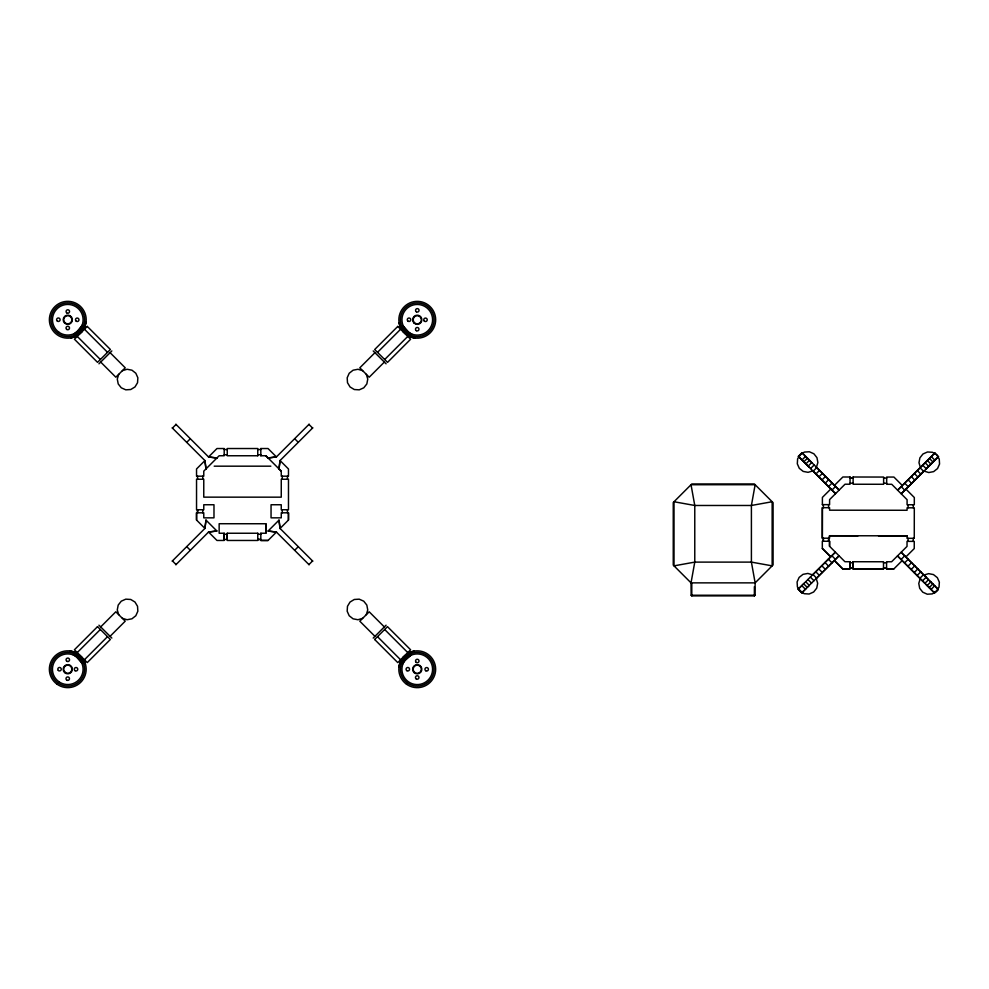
<?xml version="1.0" encoding="UTF-8"?>
<svg xmlns="http://www.w3.org/2000/svg" width="989" height="989" viewBox="0 0 989 989"><rect width="100%" height="100%" fill="white"/><g stroke="black" fill="none" stroke-linecap="round" stroke-linejoin="round"><path stroke-width="1.48" d="M172.197 561.146L204.921 528.41L196.539 520.041L196.539 512.809L203.771 512.809L203.771 517.865L213.983 517.84L213.983 504.749L203.771 504.749L203.771 509.743L196.539 509.743L196.539 479.245L203.771 479.245L203.759 497.146L281.259 497.17L281.259 479.245L288.479 479.245L288.479 509.743L281.259 509.743L281.259 504.749L271.048 504.749L271.048 517.84L281.259 517.84L281.259 512.809L288.479 512.809L288.467 520.041L280.06 528.46L312.784 561.183M309.112 564.768L276.438 532.094L268.031 540.476L260.824 540.464L260.824 533.244L265.856 533.244L265.856 523.75L219.15 523.725L219.15 533.244L224.194 533.244L224.194 540.464L216.974 540.464L208.555 532.045L175.832 564.768M227.26 533.244L227.26 540.464L257.758 540.464L257.77 533.244L227.26 533.244L227.26 539.45L224.194 539.45L224.194 533.244M257.758 455.756L257.758 448.524L227.26 448.524L227.26 455.756L257.758 455.756L257.758 454.73L260.824 454.73L260.824 455.756L265.856 455.756L268.106 457.981L276.425 456.906L309.161 424.182M858.081 535.754L829.548 535.729L829.561 538.201L822.329 538.189L822.366 507.691L829.586 507.703L829.586 510.188L907.074 510.275L907.086 507.802L914.306 507.814L914.269 538.313M823.392 507.691L823.392 504.625M853.013 561.727L853 568.947L883.498 568.996L883.511 561.764L853.013 561.727L853 567.921L849.934 567.933L849.947 561.727L844.94 561.715L829.536 546.262L829.548 541.267L828.535 541.267L829.548 535.729L907.049 535.828L907.037 538.313L914.269 538.313M828.559 507.703L828.572 504.625M834.469 485.364L842.863 476.995L850.058 477.007L850.046 484.227L845.026 484.214L829.598 499.606L829.586 504.637L822.366 504.625M853.124 477.007L853.111 484.239L883.622 484.276L883.622 477.057L853.124 477.007L853.124 478.033L850.058 478.033L850.058 477.007M908.063 541.379L908.063 538.3M908.1 507.802L908.112 504.736M913.243 541.379L913.243 538.313M913.28 507.814L913.292 504.749M822.329 538.189L822.378 507.691M828.535 541.267L828.535 538.201M849.934 568.935L842.739 568.91L834.32 560.479L842.739 568.91L849.934 568.947L849.947 561.715M288.467 520.041L288.479 512.809M822.378 504.625L822.403 497.405L830.834 488.986M829.536 546.262L829.561 541.255L822.316 541.255L822.329 548.462L830.698 556.844L822.329 548.45M755.015 595.242L755.139 582.867L751.405 562.111L751.405 505.478L755.139 484.721L691.027 484.734L694.773 505.478L694.773 562.111L691.027 582.867L691.15 595.242L691.793 595.885L754.372 595.885L755.015 595.242L691.15 595.242M205.996 520.09L204.921 528.41L205.996 520.09L216.875 530.982L208.555 532.045L216.875 530.982M278.997 468.86L280.06 460.54L288.467 468.959L288.479 476.179L281.259 476.179L281.259 471.16L278.997 468.86L280.06 460.54L312.784 427.817M403.277 331.896L404.266 327.619L409.397 332.786M85.425 324.516C83.842 331.463 77.587 336.693 70.689 337.929M85.499 324.169L86.105 321.648A18.42 18.42 0 0 0 60.28 302.931A18.42 18.42 0 0 0 56.979 334.665A18.42 18.42 0 0 0 86.105 321.648M398.926 667.352C399.816 659.255 406.306 652.394 414.342 651.071M118.729 374.312L117.283 379.059L118.21 383.917L121.276 387.812L125.801 389.827L130.746 389.518L134.986 386.959L137.545 382.718L137.854 377.773L135.839 373.249L131.945 370.183L127.087 369.256L122.339 370.702M366.301 614.688L367.747 609.941L366.832 605.083L363.754 601.188L359.23 599.173L354.285 599.482L350.044 602.041L347.485 606.282L347.176 611.227L349.191 615.751L353.085 618.817L357.956 619.744L362.691 618.298M816.432 467.278L817.878 462.543L816.963 457.672L813.898 453.79L809.373 451.763L804.428 452.072L800.188 454.631L797.616 458.859L797.307 463.804L799.31 468.329L803.192 471.407L808.062 472.334L812.797 470.912M920.215 578.701L918.769 583.436L919.683 588.307L922.762 592.188L927.274 594.216L932.219 593.907L936.459 591.348L939.031 587.12L939.352 582.175L937.337 577.65L933.455 574.572L928.597 573.645L923.85 575.079M82.099 325.22L77.451 331.649L74.039 333.738M402.931 663.78L404.835 660.256L410.991 655.262A15.33 15.33 0 0 1 432.49 670.839A15.33 15.33 0 0 1 408.247 681.656A15.33 15.33 0 0 1 410.991 655.262M931.156 463.977L938.499 456.584L934.877 452.95L927.521 460.342M934.877 452.95L897.616 490.185L927.348 460.478L930.97 464.113L901.251 493.82L924.196 470.937M938.499 456.584L926.013 469.12M98.962 363.804L111.844 350.934M172.42 428.076L176.042 424.442M186.698 442.355L190.333 438.733M100.693 626.915L115.824 611.783L125.22 621.179L110.088 636.31M374.942 352.69L359.811 367.821L369.206 377.217L384.338 362.085M77.241 652.579L100.359 629.474M377.501 352.356L400.619 329.238M84.424 659.762L107.529 636.644M384.672 359.526L407.789 336.421M268.106 531.019L276.438 532.094L268.106 531.019L278.997 520.127L280.06 528.46L278.997 520.127M294.648 550.317L298.282 546.682M308.939 564.595L312.573 560.961M373.199 638.066L386.069 625.196M374.633 639.512L387.49 626.655L410.608 649.773L397.776 662.605L374.658 639.487M802.969 461.01L798.37 456.349L802.005 452.727L809.336 460.132M798.753 456.745L800.571 454.928M805.701 463.767L801.98 459.972L805.615 456.349M808.112 466.153L811.746 462.531M810.547 468.588L814.182 464.966M813.143 471.209L816.778 467.574M815.913 473.991L819.547 470.368M818.843 476.933L822.477 473.311M821.921 480.024L825.555 476.401L809.509 460.268L805.874 463.89L835.532 493.684L812.637 470.739M825.135 483.25L828.77 479.628M828.485 486.613L832.12 482.991M831.947 490.099L835.581 486.477M806.381 588.307L801.77 592.856L798.148 589.221L835.408 552.146L812.451 575.042M803.624 583.77L807.247 587.404L839.031 555.781L816.073 578.676M801.77 592.856L809.126 585.587M901.066 559.49L904.7 555.855M905.813 556.992L914.244 548.574L914.256 541.379L907.037 541.366L907.024 546.398L891.596 561.777L886.577 561.764L886.564 568.984L893.796 568.984L902.178 560.615M904.527 562.951L908.162 559.329M907.877 566.314L911.512 562.679M911.092 569.528L914.726 565.906M914.17 572.606L917.804 568.984L928.535 579.702L924.9 583.337L897.493 555.905L934.642 593.079L938.277 589.456L901.127 552.282L917.804 568.984M917.1 575.536L920.734 571.914M919.869 578.305L923.503 574.683M922.465 580.914L926.1 577.279M927.138 585.575L930.773 581.94M929.178 587.614L932.812 583.992M931.032 589.456L934.667 585.834M925.741 584.215L934.259 592.708L938.277 589.456M75.646 332.761L80.801 327.619L81.79 331.871M409.397 656.239L404.229 661.381L403.24 657.129M804.057 583.386L798.148 589.221M268.106 457.981L276.425 456.906L268.031 448.524L260.824 448.524M224.194 449.55L227.26 449.55M257.758 449.55L260.824 449.55M224.194 454.73L227.26 454.73M214.193 466.178L270.838 466.178M224.194 534.27L227.26 534.27M260.824 540.464L268.031 540.476M893.784 568.984L886.564 568.984L886.564 567.97L883.498 567.97L883.498 568.996L853 568.947M691.027 582.867L755.139 582.867L773.089 564.917L773.089 502.672L754.372 483.967L691.793 483.967L673.249 502.499L673.249 565.09L691.793 583.634L691.793 595.885M850.058 478.021L853.124 478.033M883.622 478.07L886.688 478.07M850.046 483.213L853.111 483.213M883.622 483.25L886.688 483.262M878.516 535.791L907.049 535.815M849.947 562.741L853.013 562.753M883.511 562.79L886.577 562.79M849.934 567.921L853 567.921M415.368 338.09C407.27 337.2 400.409 330.709 399.086 322.674M69.675 650.91L74.348 652.023M924.035 471.098L928.77 472.544L933.641 471.629L937.523 468.563L939.55 464.039L939.253 459.094L936.682 454.853L932.454 452.282L927.509 451.973L922.984 453.976L919.906 457.858L918.979 462.728L920.413 467.463M362.703 370.714L357.969 369.268L353.098 370.195L349.204 373.261L347.188 377.786L347.498 382.731L350.057 386.971L354.297 389.53L359.242 389.839L363.767 387.824L366.845 383.93L367.76 379.059L366.313 374.324M812.612 574.881L807.877 573.435L803.006 574.349L799.124 577.428L797.097 581.94L797.406 586.885L799.965 591.125L804.193 593.697L809.138 594.018L813.663 592.003L816.741 588.121L817.668 583.263L816.234 578.516M122.327 618.286L127.074 619.732L131.933 618.805L135.827 615.739L137.842 611.214L137.533 606.269L134.974 602.029L130.733 599.47L125.788 599.161L121.264 601.176L118.198 605.07L117.271 609.941L118.717 614.676M411.795 334.084L408.272 332.18L403.277 326.024M75.337 652.567L82.062 657.623L85.4 664.472M73.235 654.916L76.759 656.82L81.753 662.976M937.893 589.073L929.376 580.592M373.212 350.947L386.081 363.816M308.939 424.405L312.573 428.027M294.648 438.683L298.282 442.318M265.856 455.756L281.259 471.16M110.1 352.677L125.232 367.809L115.837 377.205L100.705 362.073M384.325 626.927L369.194 611.795L359.798 621.191L374.93 636.323M84.436 329.226L107.554 352.344M384.659 629.486L407.777 652.592M175.832 424.232L208.555 456.955L216.875 458.018L208.555 456.955L216.974 448.524L224.194 448.524L224.194 455.756L219.15 455.756L203.771 471.135L203.771 476.179L196.539 476.179L196.539 468.959L204.921 460.577L172.197 427.854M77.253 336.408L100.371 359.514M377.489 636.656L400.594 659.774M186.698 546.633L190.333 550.267M172.42 560.924L176.042 564.546M98.949 625.184L111.831 638.053M931.255 456.559L934.877 460.194M929.4 458.414L933.023 462.048M925.098 462.728L928.72 466.363M922.675 465.151L926.297 468.786M920.067 467.76L923.689 471.394M917.285 470.541L920.907 474.176M914.355 473.471L917.977 477.106M911.265 476.562L914.887 480.197M908.038 479.789L911.66 483.423M904.675 483.139L908.31 486.773M902.327 485.5L893.92 477.057L886.688 477.057L886.676 484.276L891.732 484.289L907.086 499.692L907.086 504.736L914.306 504.749L914.318 497.516L905.949 489.135M901.202 486.613L904.824 490.247M816.271 467.117L839.167 490.062L825.555 476.401M798.37 456.349L801.98 459.972M831.823 555.719L835.445 559.354M828.337 559.181L831.972 562.815M824.987 562.518L828.609 566.153M821.76 565.733L825.382 569.367M818.669 568.811L822.292 572.446M815.74 571.729L819.362 575.363M812.958 574.485L816.58 578.12M810.35 577.082L813.972 580.716M807.926 579.505L811.549 583.139M805.676 581.73L809.299 585.364M801.77 585.612L805.392 589.246M798.531 588.851L802.153 592.485M810.906 461.727L807.457 458.204L803.822 461.838L808.99 467.068M75.634 656.214L80.777 661.381M806.604 457.388L802.005 452.727M754.372 586.687L754.372 595.885M287.453 476.179L287.453 479.245M287.453 509.743L287.453 512.809M282.285 476.179L282.285 479.245M282.285 509.743L282.285 512.809M265.856 523.75L265.856 533.244M260.824 448.524L260.824 455.756M260.824 533.244L260.824 534.27L257.77 534.27L257.77 533.244M202.745 476.179L202.745 479.245M202.745 509.743L202.745 512.809M197.565 476.179L197.565 479.245M196.539 512.809L196.539 520.041M197.565 509.743L197.565 512.809L197.565 509.743M823.343 538.189L823.343 541.255L823.343 538.189M87.255 326.395L74.435 339.227L97.54 362.345L110.397 349.488L87.255 326.395M97.528 626.643L74.422 649.761L87.242 662.593L110.36 639.475L97.515 626.618M397.788 326.407L374.67 349.525L387.527 362.382L410.62 339.239L397.788 326.407M772.149 501.732L751.405 505.478L694.773 505.478L674.016 501.744L674.016 565.856L694.773 562.111L751.405 562.111L772.149 565.856L772.149 501.732M260.824 539.45L257.77 539.45L260.824 539.45M205.996 468.91L204.921 460.577L205.996 468.91M75.028 670.678A1.731 1.731 0 0 0 77.748 669.405A1.731 1.731 0 0 0 75.275 667.686A1.731 1.731 0 0 0 75.028 670.678M58.339 670.455A1.731 1.731 0 0 0 61.219 669.615A1.731 1.731 0 0 0 59.056 667.526A1.731 1.731 0 0 0 58.339 670.455M66.844 680.148A1.731 1.731 0 0 0 69.465 678.677A1.731 1.731 0 0 0 66.881 677.144A1.731 1.731 0 0 0 66.844 680.148M66.893 661.282A1.731 1.731 0 0 0 69.539 659.836A1.731 1.731 0 0 0 66.968 658.278A1.731 1.731 0 0 0 66.893 661.282M64.582 672.545A4.599 4.599 0 0 0 72.234 670.332A4.599 4.599 0 0 0 66.498 664.806A4.599 4.599 0 0 0 64.582 672.545M64.928 672.174A4.092 4.092 0 0 0 71.727 670.208A4.092 4.092 0 0 0 66.634 665.3A4.092 4.092 0 0 0 64.928 672.174M56.954 684.141A18.42 18.42 0 0 0 86.08 671.135A18.42 18.42 0 0 0 60.255 652.419A18.42 18.42 0 0 0 56.954 684.141M57.869 682.88A16.85 16.85 0 0 0 84.535 670.975A16.85 16.85 0 0 0 60.898 653.84A16.85 16.85 0 0 0 57.869 682.88M58.771 681.631A15.33 15.33 0 0 0 83.002 670.814A15.33 15.33 0 0 0 61.516 655.237A15.33 15.33 0 0 0 58.771 681.631M408.024 321.165A1.731 1.731 0 0 0 410.744 319.892A1.731 1.731 0 0 0 408.272 318.174A1.731 1.731 0 0 0 408.024 321.165M424.293 321.054A1.731 1.731 0 0 0 427.186 320.213A1.731 1.731 0 0 0 425.01 318.137A1.731 1.731 0 0 0 424.293 321.054M416.418 311.832A1.731 1.731 0 0 0 419.039 310.361A1.731 1.731 0 0 0 416.443 308.828A1.731 1.731 0 0 0 416.418 311.832M416.332 330.685A1.731 1.731 0 0 0 418.965 329.238A1.731 1.731 0 0 0 416.394 327.68A1.731 1.731 0 0 0 416.332 330.685M414.082 323.082A4.599 4.599 0 0 0 421.734 320.881A4.599 4.599 0 0 0 415.998 315.355A4.599 4.599 0 0 0 414.082 323.082M414.428 322.711A4.092 4.092 0 0 0 421.227 320.757A4.092 4.092 0 0 0 416.134 315.85A4.092 4.092 0 0 0 414.428 322.711M406.454 334.678A18.42 18.42 0 0 0 435.58 321.672A18.42 18.42 0 0 0 409.755 302.955A18.42 18.42 0 0 0 406.454 334.678M407.369 333.417A16.85 16.85 0 0 0 434.035 321.512A16.85 16.85 0 0 0 410.398 304.377A16.85 16.85 0 0 0 407.369 333.417M408.272 332.18A15.33 15.33 0 0 0 432.502 321.351A15.33 15.33 0 0 0 411.016 305.786A15.33 15.33 0 0 0 408.272 332.18M66.77 329.436A1.731 1.731 0 0 0 69.49 328.15A1.731 1.731 0 0 0 67.017 326.432A1.731 1.731 0 0 0 66.77 329.436M66.622 312.771A1.731 1.731 0 0 0 69.502 311.931A1.731 1.731 0 0 0 67.326 309.854A1.731 1.731 0 0 0 66.622 312.771M57.473 321.215A1.731 1.731 0 0 0 60.094 319.731A1.731 1.731 0 0 0 57.51 318.198A1.731 1.731 0 0 0 57.473 321.215M76.314 321.264A1.731 1.731 0 0 0 78.959 319.818A1.731 1.731 0 0 0 76.388 318.26A1.731 1.731 0 0 0 76.314 321.264M64.594 323.057A4.599 4.599 0 0 0 72.246 320.856A4.599 4.599 0 0 0 66.51 315.33A4.599 4.599 0 0 0 64.594 323.057M64.953 322.698A4.092 4.092 0 0 0 71.752 320.733A4.092 4.092 0 0 0 66.659 315.825A4.092 4.092 0 0 0 64.953 322.698M57.894 333.392A16.85 16.85 0 0 0 84.56 321.487A16.85 16.85 0 0 0 60.91 304.365A16.85 16.85 0 0 0 57.894 333.392M58.796 332.156A15.33 15.33 0 0 0 83.027 321.338A15.33 15.33 0 0 0 61.541 305.762A15.33 15.33 0 0 0 58.796 332.156M416.282 662.42A1.731 1.731 0 0 0 419.002 661.134A1.731 1.731 0 0 0 416.53 659.428A1.731 1.731 0 0 0 416.282 662.42M416.01 678.738A1.731 1.731 0 0 0 418.903 677.885A1.731 1.731 0 0 0 416.728 675.808A1.731 1.731 0 0 0 416.01 678.738M425.789 670.777A1.731 1.731 0 0 0 428.41 669.306A1.731 1.731 0 0 0 425.826 667.773A1.731 1.731 0 0 0 425.789 670.777M406.912 670.703A1.731 1.731 0 0 0 409.557 669.256A1.731 1.731 0 0 0 406.986 667.699A1.731 1.731 0 0 0 406.912 670.703M414.057 672.557A4.599 4.599 0 0 0 421.71 670.357A4.599 4.599 0 0 0 415.973 664.831A4.599 4.599 0 0 0 414.057 672.557M414.416 672.199A4.092 4.092 0 0 0 421.215 670.233A4.092 4.092 0 0 0 416.109 665.325A4.092 4.092 0 0 0 414.416 672.199M406.442 684.165A18.42 18.42 0 0 0 435.556 671.16A18.42 18.42 0 0 0 409.73 652.431A18.42 18.42 0 0 0 406.442 684.165M407.357 682.892A16.85 16.85 0 0 0 434.01 670.999A16.85 16.85 0 0 0 410.373 653.865A16.85 16.85 0 0 0 407.357 682.892"/></g></svg>
